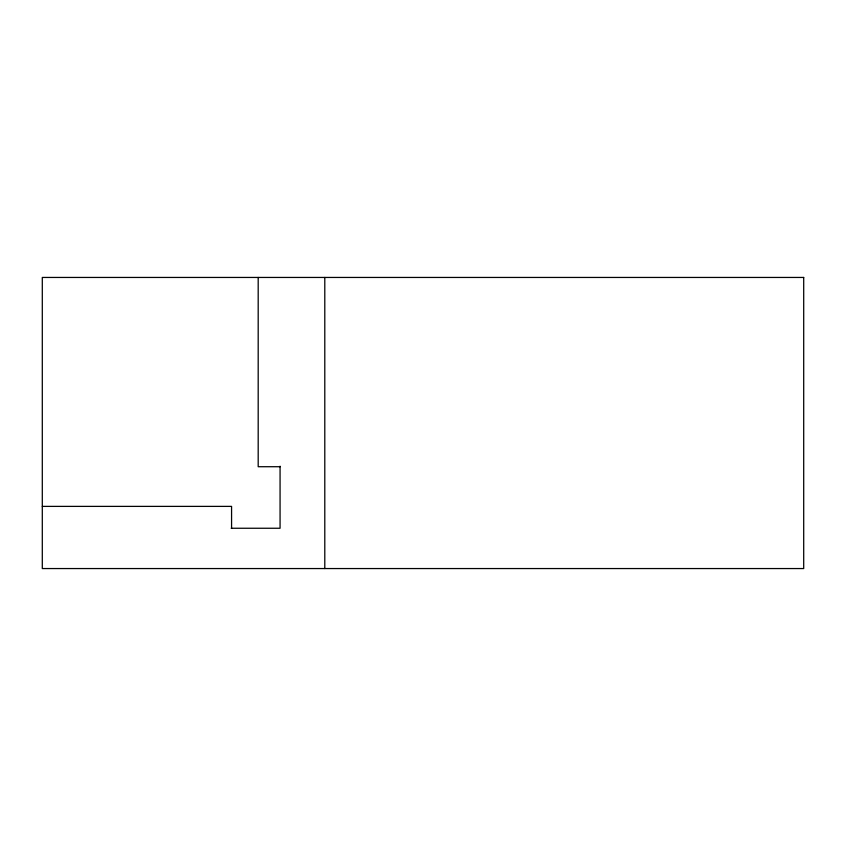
<?xml version="1.0" encoding="UTF-8"?>
<svg xmlns="http://www.w3.org/2000/svg" width="846" height="846" viewBox="0 0 846 846"><rect width="100%" height="100%" fill="white"/><g stroke="black" fill="none" stroke-linecap="round" stroke-linejoin="round"><path stroke-width="1.27" d="M280.068 466.717L258.189 466.717L258.189 277.446M42.3 506.384L231.571 506.384L231.571 528.253M231.191 528.253L280.068 528.253L280.068 466.209M324.79 277.446L324.79 568.554M803.7 277.446L42.3 277.446L42.3 568.554L803.7 568.554L803.7 277.446"/></g></svg>
